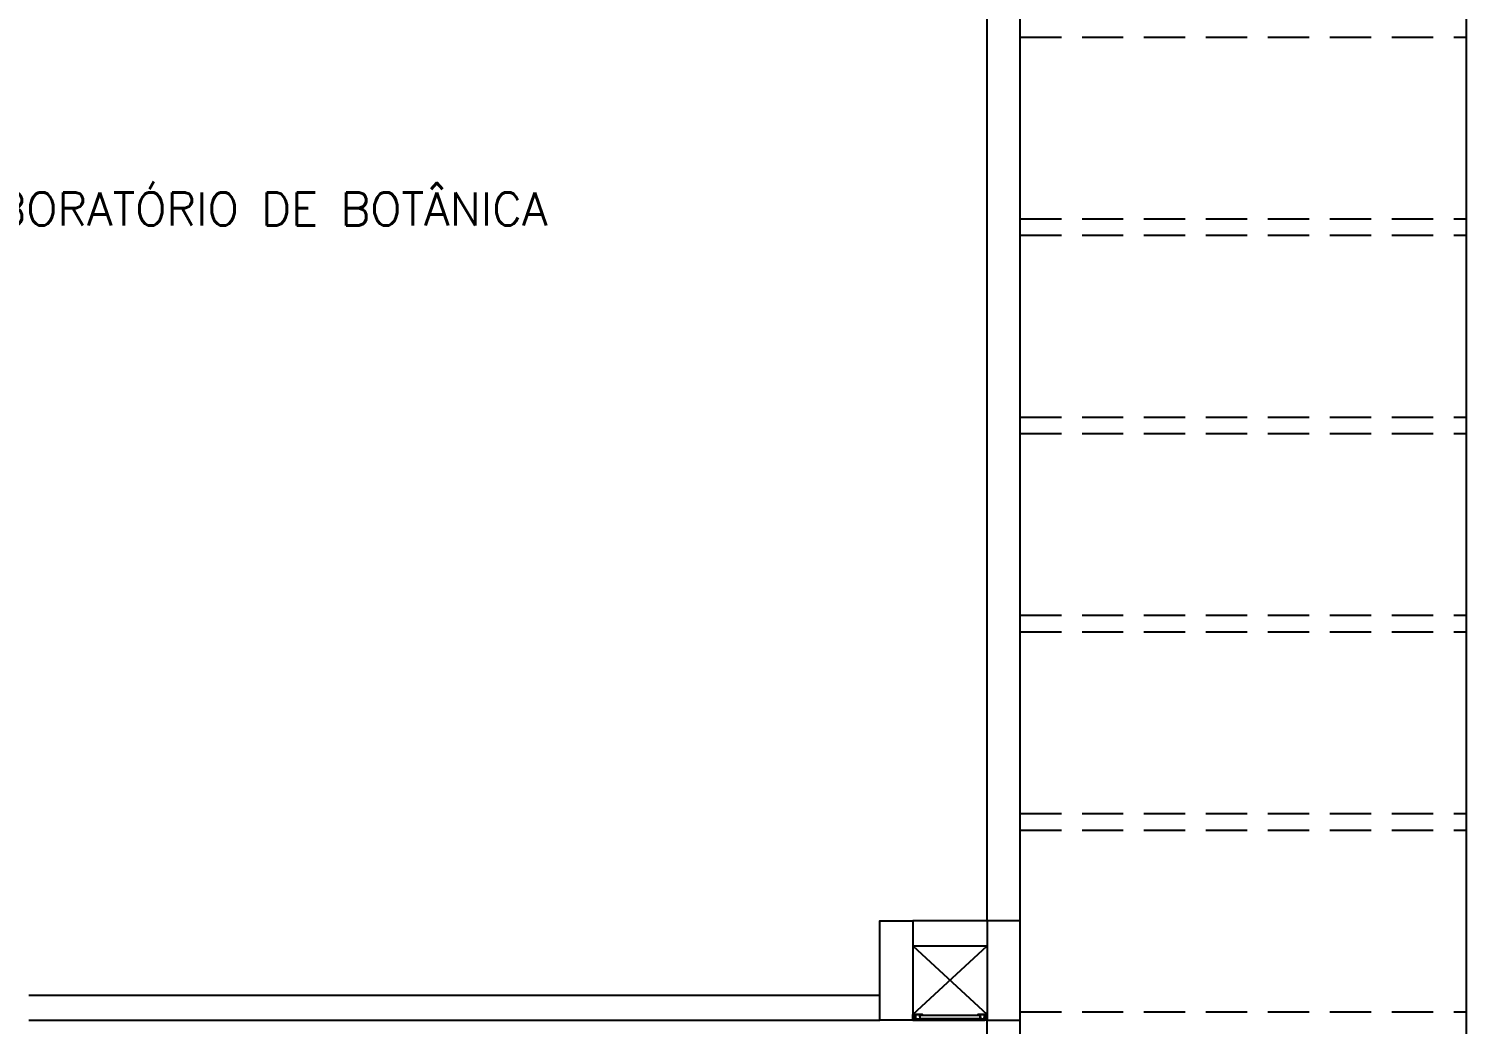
# Model space of a CAD drawing. Header units: millimetres. Extents: x 2801 to 3319, y 1187 to 1422.
# Drawn here: x 3162.77 to 3171.47, y 1319.05 to 1325.07 of the extents above; entities that cross this region are included whole.
import ezdxf

# ---------------------------------------------------------------- set-up
doc = ezdxf.new("R2010")
doc.units = ezdxf.units.MM
doc.linetypes.add('HIDDEN', pattern=[0.375, 0.25, -0.125])
for name, color, linetype in [('AR-ALV', 2, 'Continuous'), ('AR-ESQ', 1, 'Continuous'), ('AR-ESTC', 3, 'Continuous'), ('AR-ESTC-V', 2, 'Continuous'), ('AR-SHAFT', 1, 'Continuous'), ('DT-ESQ-BAGUETE-C', 2, 'Continuous'), ('DT-ESQ-PERFIL CADEIRA-C', 2, 'Continuous'), ('DT-ESQ-PERFIL CADEIRA-V', 1, 'Continuous'), ('DT-ESQ-VENEZIANA-C', 2, 'Continuous'), ('DT-ESQ-VENEZIANA-V', 2, 'Continuous'), ('PG-PROJ', 1, 'HIDDEN'), ('TEXTO', 2, 'Continuous')]:
    doc.layers.add(name, color=color, linetype=linetype)
doc.styles.add('UNB-100', font='simplex.shx', dxfattribs={"height": 0.2})

# ---------------------------------------------------------------- blocks, each defined once
blk = doc.blocks.new('EF01-P')
at = {"layer": 'DT-ESQ-BAGUETE-C', "ltscale": 0.1}
for points in [[(0.0015, 0.035), (0.015, 0.035), (0.015, 0.0335), (0.0015, 0.0335), (0.0015, 0.005), (0.015, 0.005), (0.015, 0.0035), (0.0015, 0.0035, -0.414214), (0, 0.005), (0, 0.0335, -0.414214)], [(0.4485, 0.035), (0.435, 0.035), (0.435, 0.0335), (0.4485, 0.0335), (0.4485, 0.005), (0.435, 0.005), (0.435, 0.0035), (0.4485, 0.0035, 0.414214), (0.45, 0.005), (0.45, 0.0335, 0.414214)]]:
    blk.add_lwpolyline(points, format="xyb", close=True, dxfattribs=at)
at = {"layer": 'DT-ESQ-PERFIL CADEIRA-C', "color": 2, "ltscale": 0.1}
for points in [[(0.01, 0.0015), (0.01, 0.003), (0.0015, 0.003, 1), (0.0015, 0), (0.015, 0, 0.414214), (0.0165, 0.0015), (0.0165, 0.0335), (0.043, 0.0335)], [(0.407, 0.0065), (0.432, 0.0065), (0.432, 0.0165), (0.4335, 0.0165), (0.4335, 0.0065, -0.414214), (0.432, 0.005), (0.407, 0.005), (0.3935, 0.005, -1), (0.3935, 0.008), (0.407, 0.008), (0.407, 0.02), (0.407, 0.032), (0.3935, 0.032, -1), (0.3935, 0.035), (0.407, 0.035), (0.4335, 0.035, -0.414214), (0.435, 0.0335), (0.435, 0.0015), (0.4485, 0.0015)]]:
    blk.add_lwpolyline(points, format="xyb", dxfattribs=at)
at = {"layer": 'DT-ESQ-PERFIL CADEIRA-C', "ltscale": 0.1}
for points in [[(0.043, 0.0065), (0.018, 0.0065), (0.018, 0.0165), (0.0165, 0.0165), (0.0165, 0.0065, 0.414214), (0.018, 0.005), (0.043, 0.005), (0.0565, 0.005, 1), (0.0565, 0.008), (0.043, 0.008), (0.043, 0.02), (0.043, 0.032), (0.0565, 0.032, 1), (0.0565, 0.035), (0.043, 0.035), (0.0165, 0.035, 0.414214), (0.015, 0.0335), (0.015, 0.0015), (0.0015, 0.0015)], [(0.0415, 0.02), (0.0415, 0.032, -0.414214), (0.043, 0.0335), (0.0565, 0.0335)], [(0.0415, 0.02), (0.0415, 0.008, 0.414214), (0.043, 0.0065), (0.0565, 0.0065)], [(0.4085, 0.02), (0.4085, 0.032, 0.414214), (0.407, 0.0335), (0.3935, 0.0335)], [(0.4085, 0.02), (0.4085, 0.008, -0.414214), (0.407, 0.0065), (0.3935, 0.0065)], [(0.44, 0.0015), (0.44, 0.003), (0.4485, 0.003, -1), (0.4485, 0), (0.435, 0, -0.414214), (0.4335, 0.0015), (0.4335, 0.0335), (0.407, 0.0335)]]:
    blk.add_lwpolyline(points, format="xyb", dxfattribs=at)
at = {"layer": 'DT-ESQ-PERFIL CADEIRA-V', "ltscale": 0.1}
blk.add_line((0.015, 0), (0.435, 0), dxfattribs=at)
at = {"layer": 'DT-ESQ-VENEZIANA-C', "ltscale": 0.1}
for p, q in [((0.043, 0.0105), (0.407, 0.0105)), ((0.043, 0.009), (0.407, 0.009))]:
    blk.add_line(p, q, dxfattribs=at)
at = {"layer": 'DT-ESQ-VENEZIANA-V', "ltscale": 0.1}
blk.add_line((0.043, 0.031), (0.407, 0.031), dxfattribs=at)
blk = doc.blocks.new('A$C16986822')
at = {"layer": 'AR-ESTC-V'}
blk.add_line((2.5641, 2.75), (2.5641, -20.25), dxfattribs=at)

msp = doc.modelspace()

# ---------------------------------------------------------------- linework, layer by layer
at = {"layer": 'AR-ALV'}
for p, q in [((3168.5749, 1319.6748), (3168.5749, 1327.3998)), ((3168.7749, 1319.6748), (3168.7749, 1327.3998)), ((3168.5749, 1319.6748), (3168.1249, 1319.6748)), ((3168.5749, 1319.6748), (3168.1249, 1319.6748)), ((3168.1249, 1319.5248), (3168.5749, 1319.5248)), ((3168.1249, 1319.5248), (3168.5749, 1319.5248)), ((3167.9249, 1319.2248), (3162.7749, 1319.2248)), ((3162.7749, 1319.0748), (3167.9249, 1319.0748)), ((3168.5749, 1316.6748), (3168.5749, 1319.0748)), ((3168.7749, 1316.6748), (3168.7749, 1319.0748))]:
    msp.add_line(p, q, dxfattribs=at)
at = {"layer": 'AR-ESTC'}
for points in [[(3168.1249, 1319.0748), (3167.9249, 1319.0748), (3167.9249, 1319.6748), (3168.1249, 1319.6748)], [(3168.5749, 1319.0748), (3168.7749, 1319.0748), (3168.7749, 1319.6748), (3168.5749, 1319.6748)]]:
    msp.add_lwpolyline(points, close=True, dxfattribs=at)
at = {"layer": 'AR-SHAFT'}
for p, q in [((3168.1249, 1319.5248), (3168.5745, 1319.1094)), ((3168.1254, 1319.1094), (3168.5749, 1319.5248))]:
    msp.add_line(p, q, dxfattribs=at)
at = {"layer": 'PG-PROJ'}
for p, q in [((3168.7732, 1325.0248), (3171.4732, 1325.0248)), ((3168.7732, 1323.9248), (3171.4732, 1323.9248)), ((3168.7732, 1323.8248), (3171.4732, 1323.8248)), ((3168.7732, 1322.7248), (3171.4732, 1322.7248)), ((3168.7732, 1322.6248), (3171.4732, 1322.6248)), ((3168.7732, 1321.5248), (3171.4732, 1321.5248)), ((3168.7732, 1321.4248), (3171.4732, 1321.4248)), ((3168.7732, 1320.3248), (3171.4732, 1320.3248)), ((3168.7732, 1320.2248), (3171.4732, 1320.2248)), ((3168.7732, 1319.1248), (3171.4732, 1319.1248))]:
    msp.add_line(p, q, dxfattribs=at)

# ---------------------------------------------------------------- block references
at = {"layer": 'AR-ESQ'}
msp.add_blockref('EF01-P', (3168.1249, 1319.0748), dxfattribs=at)
at = {"layer": 'AR-ESTC'}
msp.add_blockref('A$C16986822', (3168.9091, 1327.9998), dxfattribs=at)

# ---------------------------------------------------------------- texts
at = {"layer": 'TEXTO', "style": 'UNB-100'}
msp.add_text('LABORATÓRIO DE BOTÂNICA', height=0.2, dxfattribs=at).set_placement((3162.2794, 1323.8845))

doc.saveas('drawing.dxf')
